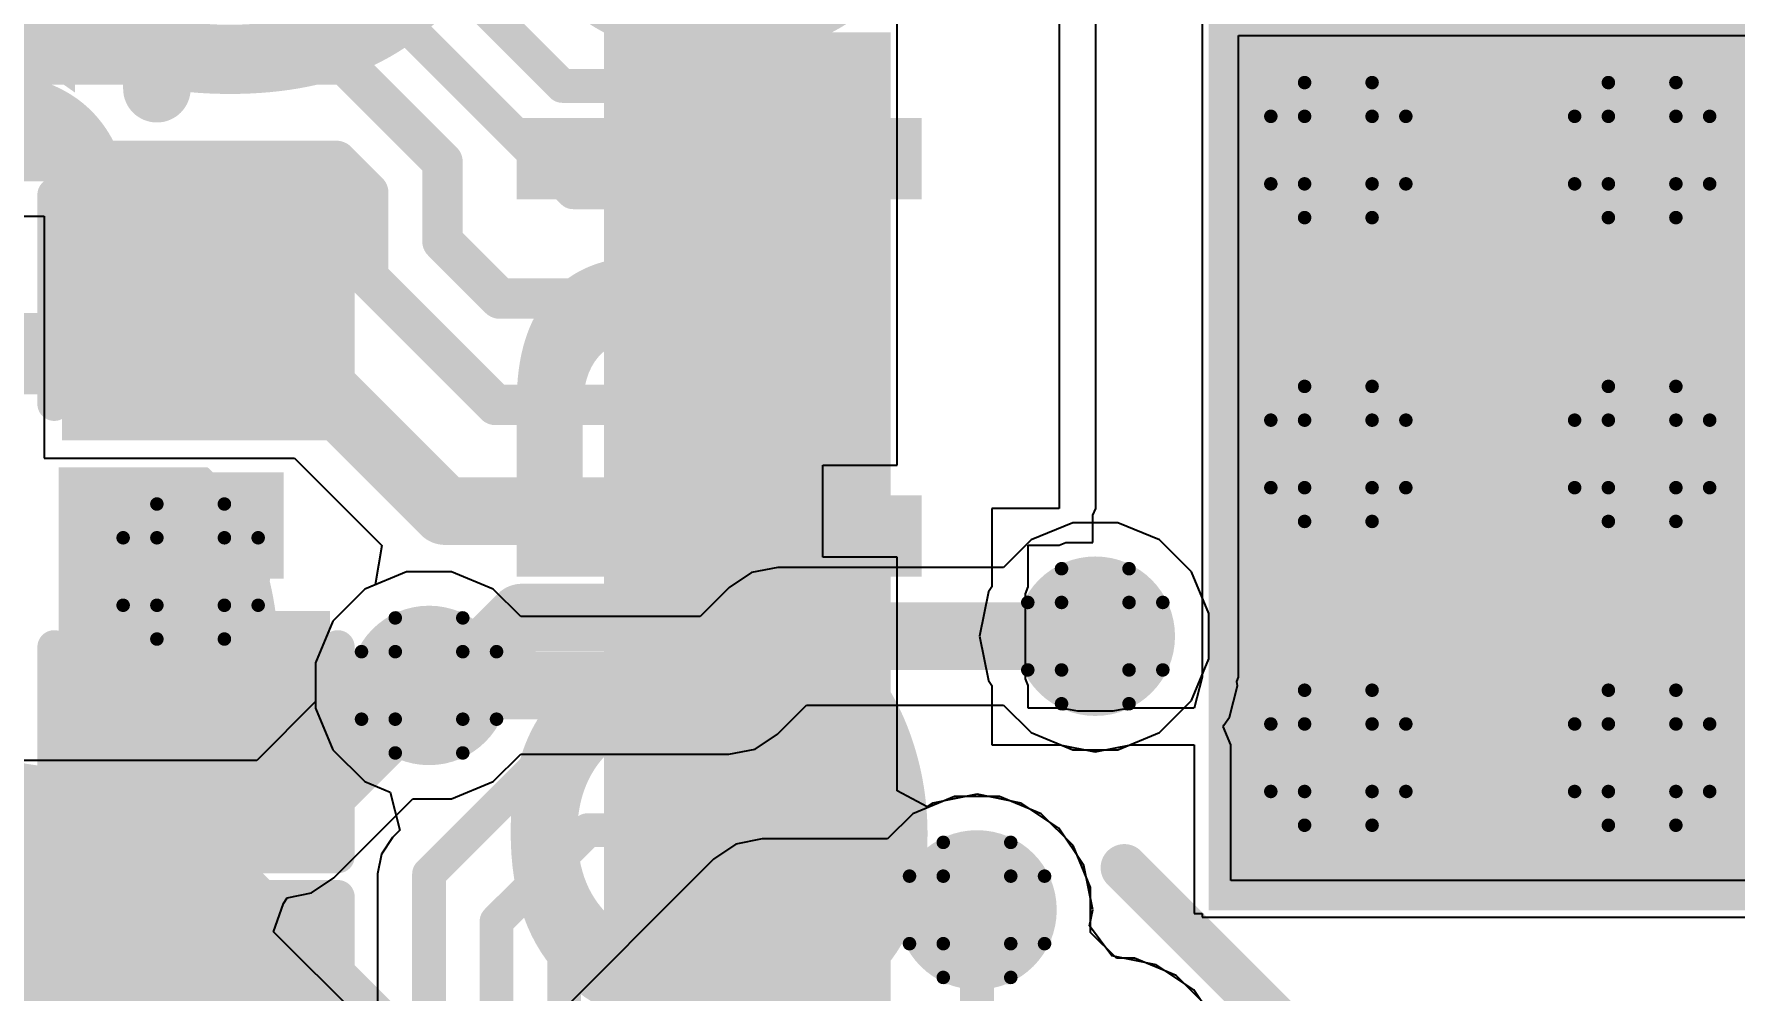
# Model space of a CAD drawing. Header units: inches. Extents: x -1 to 13, y -1.6 to 0.5.
# Drawn here: x 2.3918 to 2.6438, y -0.5045 to -0.3628 of the extents above; entities that cross this region are included whole.
import ezdxf

# ---------------------------------------------------------------- set-up
doc = ezdxf.new("R2010")
doc.units = ezdxf.units.IN
doc.header["$MEASUREMENT"] = 0
for name, color, linetype in [('Bottom Layer', 5, 'Continuous'), ('Bottom Overlay', 54, 'Continuous'), ('Bottom Paste', 16, 'Continuous'), ('Bottom Solder', 6, 'Continuous'), ('Dimensions', 6, 'Continuous'), ('Drill Drawing', 1, 'Continuous'), ('Top Glue Points', 56, 'Continuous'), ('Top Layer', 1, 'Continuous'), ('Top Overlay', 2, 'Continuous'), ('Top Paste', 8, 'Continuous'), ('Top Solder', 216, 'Continuous'), ('Via Holes', 16, 'Continuous')]:
    doc.layers.add(name, color=color, linetype=linetype)
doc.styles.add('Arial', font='', dxfattribs={"height": 0.2})
doc.styles.add('Arial_Bold', font='', dxfattribs={"height": 0.2})
doc.styles.get('Arial').set_extended_font_data('Arial')
doc.styles.get('Arial_Bold').set_extended_font_data('Arial', bold=True)

# ---------------------------------------------------------------- blocks, each defined once
blk = doc.blocks.new('CAP_0603_38')
at = {"layer": 'Top Layer'}
for points in [[(-0.015, 0.0175), (-0.015, -0.0175), (-0.045, -0.0175), (-0.045, 0.0175)], [(0.045, 0.0175), (0.045, -0.0175), (0.015, -0.0175), (0.015, 0.0175)]]:
    blk.add_hatch(color=1, dxfattribs=at).paths.add_polyline_path(points)
at = {"layer": 'Top Paste'}
for points in [[(-0.015, 0.0175), (-0.015, -0.0175), (-0.045, -0.0175), (-0.045, 0.0175)], [(0.045, 0.0175), (0.045, -0.0175), (0.015, -0.0175), (0.015, 0.0175)]]:
    blk.add_hatch(color=8, dxfattribs=at).paths.add_polyline_path(points)
at = {"layer": 'Top Solder'}
for points in [[(-0.01264, 0.01986), (-0.01264, -0.01986), (-0.04736, -0.01986), (-0.04736, 0.01986)], [(0.04736, 0.01986), (0.04736, -0.01986), (0.01264, -0.01986), (0.01264, 0.01986)]]:
    blk.add_hatch(color=216, dxfattribs=at).paths.add_polyline_path(points)
at = {"layer": 'Top Overlay', "const_width": 0.005}
for points in [[(-0.049, -0.021), (-0.049, 0.021)], [(-0.018, 0.021), (-0.049, 0.021)], [(0.049, 0.021), (0.018, 0.021)], [(0.049, -0.021), (0.049, 0.021)], [(-0.018, -0.021), (-0.049, -0.021)], [(0.049, -0.021), (0.018, -0.021)]]:
    blk.add_lwpolyline(points, dxfattribs=at)
at = {"layer": 'Top Overlay', "const_width": 0.0025}
for points in [[(-0.05025, 0.021, 1), (-0.04775, 0.021, 1)], [(-0.05025, 0.021, 1), (-0.04775, 0.021, 1)], [(-0.01925, 0.021, 1), (-0.01675, 0.021, 1)], [(0.01675, 0.021, 1), (0.01925, 0.021, 1)], [(0.04775, 0.021, 1), (0.05025, 0.021, 1)], [(0.04775, 0.021, 1), (0.05025, 0.021, 1)], [(-0.05025, -0.021, 1), (-0.04775, -0.021, 1)], [(-0.05025, -0.021, 1), (-0.04775, -0.021, 1)], [(-0.01925, -0.021, 1), (-0.01675, -0.021, 1)], [(0.01675, -0.021, 1), (0.01925, -0.021, 1)], [(0.04775, -0.021, 1), (0.05025, -0.021, 1)], [(0.04775, -0.021, 1), (0.05025, -0.021, 1)]]:
    blk.add_lwpolyline(points, format="xyb", close=True, dxfattribs=at)
blk = doc.blocks.new('CAP_0603_46')
at = {"layer": 'Top Layer'}
for points in [[(-0.015, 0.0175), (-0.015, -0.0175), (-0.045, -0.0175), (-0.045, 0.0175)], [(0.045, 0.0175), (0.045, -0.0175), (0.015, -0.0175), (0.015, 0.0175)]]:
    blk.add_hatch(color=1, dxfattribs=at).paths.add_polyline_path(points)
at = {"layer": 'Top Paste'}
for points in [[(-0.015, 0.0175), (-0.015, -0.0175), (-0.045, -0.0175), (-0.045, 0.0175)], [(0.045, 0.0175), (0.045, -0.0175), (0.015, -0.0175), (0.015, 0.0175)]]:
    blk.add_hatch(color=8, dxfattribs=at).paths.add_polyline_path(points)
at = {"layer": 'Top Solder'}
for points in [[(-0.01264, 0.01986), (-0.01264, -0.01986), (-0.04736, -0.01986), (-0.04736, 0.01986)], [(0.04736, 0.01986), (0.04736, -0.01986), (0.01264, -0.01986), (0.01264, 0.01986)]]:
    blk.add_hatch(color=216, dxfattribs=at).paths.add_polyline_path(points)
at = {"layer": 'Top Overlay', "const_width": 0.005}
for points in [[(-0.049, -0.021), (-0.049, 0.021)], [(-0.018, 0.021), (-0.049, 0.021)], [(0.049, 0.021), (0.018, 0.021)], [(0.049, -0.021), (0.049, 0.021)], [(-0.018, -0.021), (-0.049, -0.021)], [(0.049, -0.021), (0.018, -0.021)]]:
    blk.add_lwpolyline(points, dxfattribs=at)
at = {"layer": 'Top Overlay', "const_width": 0.0025}
for points in [[(-0.05025, 0.021, 1), (-0.04775, 0.021, 1)], [(-0.05025, 0.021, 1), (-0.04775, 0.021, 1)], [(-0.01925, 0.021, 1), (-0.01675, 0.021, 1)], [(0.01675, 0.021, 1), (0.01925, 0.021, 1)], [(0.04775, 0.021, 1), (0.05025, 0.021, 1)], [(0.04775, 0.021, 1), (0.05025, 0.021, 1)], [(-0.05025, -0.021, 1), (-0.04775, -0.021, 1)], [(-0.05025, -0.021, 1), (-0.04775, -0.021, 1)], [(-0.01925, -0.021, 1), (-0.01675, -0.021, 1)], [(0.01675, -0.021, 1), (0.01925, -0.021, 1)], [(0.04775, -0.021, 1), (0.05025, -0.021, 1)], [(0.04775, -0.021, 1), (0.05025, -0.021, 1)]]:
    blk.add_lwpolyline(points, format="xyb", close=True, dxfattribs=at)
blk = doc.blocks.new('QFN_56__7X7__125')
at = {"layer": 'Top Layer'}
for points in [[(-0.06299, 0.06299), (0.06299, 0.06299), (0.06299, -0.06299), (-0.06299, -0.06299)], [(-0.05906, -0.15258), (-0.05906, -0.11813), (-0.05118, -0.11813), (-0.05118, -0.15258)], [(-0.04331, -0.15258), (-0.04331, -0.11813), (-0.03543, -0.11813), (-0.03543, -0.15258)], [(-0.02756, -0.15258), (-0.02756, -0.11813), (-0.01969, -0.11813), (-0.01969, -0.15258)], [(-0.01181, -0.15258), (-0.01181, -0.11813), (-0.00394, -0.11813), (-0.00394, -0.15258)], [(0.00394, -0.15258), (0.00394, -0.11813), (0.01181, -0.11813), (0.01181, -0.15258)], [(0.01969, -0.15258), (0.01969, -0.11813), (0.02756, -0.11813), (0.02756, -0.15258)], [(0.03543, -0.15258), (0.03543, -0.11813), (0.04331, -0.11813), (0.04331, -0.15258)], [(0.05118, -0.15258), (0.05118, -0.11813), (0.05906, -0.11813), (0.05906, -0.15258)], [(0.06693, -0.15258), (0.06693, -0.11813), (0.0748, -0.11813), (0.0748, -0.15258)]]:
    blk.add_hatch(color=1, dxfattribs=at).paths.add_polyline_path(points)
at = {"layer": 'Top Paste'}
for points in [[(-0.06299, 0.06299), (0.06299, 0.06299), (0.06299, -0.06299), (-0.06299, -0.06299)], [(-0.05906, -0.15258), (-0.05906, -0.11813), (-0.05118, -0.11813), (-0.05118, -0.15258)], [(-0.04331, -0.15258), (-0.04331, -0.11813), (-0.03543, -0.11813), (-0.03543, -0.15258)], [(-0.02756, -0.15258), (-0.02756, -0.11813), (-0.01969, -0.11813), (-0.01969, -0.15258)], [(-0.01181, -0.15258), (-0.01181, -0.11813), (-0.00394, -0.11813), (-0.00394, -0.15258)], [(0.00394, -0.15258), (0.00394, -0.11813), (0.01181, -0.11813), (0.01181, -0.15258)], [(0.01969, -0.15258), (0.01969, -0.11813), (0.02756, -0.11813), (0.02756, -0.15258)], [(0.03543, -0.15258), (0.03543, -0.11813), (0.04331, -0.11813), (0.04331, -0.15258)], [(0.05118, -0.15258), (0.05118, -0.11813), (0.05906, -0.11813), (0.05906, -0.15258)], [(0.06693, -0.15258), (0.06693, -0.11813), (0.0748, -0.11813), (0.0748, -0.15258)]]:
    blk.add_hatch(color=8, dxfattribs=at).paths.add_polyline_path(points)
at = {"layer": 'Top Solder'}
for points in [[(-0.06699, 0.06699), (0.06699, 0.06699), (0.06699, -0.06699), (-0.06699, -0.06699)], [(-0.06306, -0.15658), (-0.06306, -0.11413), (-0.04718, -0.11413), (-0.04718, -0.15658)], [(-0.04731, -0.15658), (-0.04731, -0.11413), (-0.03143, -0.11413), (-0.03143, -0.15658)], [(-0.03156, -0.15658), (-0.03156, -0.11413), (-0.01569, -0.11413), (-0.01569, -0.15658)], [(-0.01581, -0.15658), (-0.01581, -0.11413), (0.00006, -0.11413), (0.00006, -0.15658)], [(-0.00006, -0.15658), (-0.00006, -0.11413), (0.01581, -0.11413), (0.01581, -0.15658)], [(0.01569, -0.15658), (0.01569, -0.11413), (0.03156, -0.11413), (0.03156, -0.15658)], [(0.03143, -0.15658), (0.03143, -0.11413), (0.04731, -0.11413), (0.04731, -0.15658)], [(0.04718, -0.15658), (0.04718, -0.11413), (0.06306, -0.11413), (0.06306, -0.15658)], [(0.06293, -0.15658), (0.06293, -0.11413), (0.0788, -0.11413), (0.0788, -0.15658)], [(0.07868, -0.15658), (0.07868, -0.11413), (0.09455, -0.11413), (0.09455, -0.15658)]]:
    blk.add_hatch(color=216, dxfattribs=at).paths.add_polyline_path(points)
blk = doc.blocks.new('TEST_POINT_B_132')
at = {"layer": 'Bottom Layer'}
blk.add_hatch(color=5, dxfattribs=at).paths.add_polyline_path([(0.015, 0.03), (-0.015, 0.03), (-0.03, 0.015), (-0.03, -0.015), (-0.015, -0.03), (0.015, -0.03), (0.03, -0.015), (0.03, 0.015)])
at = {"layer": 'Bottom Paste'}
blk.add_hatch(color=16, dxfattribs=at).paths.add_polyline_path([(0.015, 0.03), (-0.015, 0.03), (-0.03, 0.015), (-0.03, -0.015), (-0.015, -0.03), (0.015, -0.03), (0.03, -0.015), (0.03, 0.015)])
at = {"layer": 'Bottom Solder'}
blk.add_hatch(color=6, dxfattribs=at).paths.add_polyline_path([(0.017, 0.034), (-0.017, 0.034), (-0.034, 0.017), (-0.034, -0.017), (-0.017, -0.034), (0.017, -0.034), (0.034, -0.017), (0.034, 0.017)])
at = {"layer": 'Bottom Overlay', "const_width": 0.00787}
for points in [[(-0.017, 0.037), (-0.037, 0.017)], [(0.017, 0.037), (-0.017, 0.037)], [(0.037, 0.017), (0.017, 0.037)], [(-0.037, 0.017), (-0.037, -0.017)], [(0.037, 0.017), (0.037, -0.017)], [(-0.017, -0.037), (-0.037, -0.017)], [(0.037, -0.017), (0.017, -0.037)], [(0.017, -0.037), (-0.017, -0.037)]]:
    blk.add_lwpolyline(points, dxfattribs=at)
at = {"layer": 'Bottom Overlay', "const_width": 0.00394}
for points in [[(-0.01897, 0.037, 1), (-0.01503, 0.037, 1)], [(-0.01897, 0.037, 1), (-0.01503, 0.037, 1)], [(0.01503, 0.037, 1), (0.01897, 0.037, 1)], [(0.01503, 0.037, 1), (0.01897, 0.037, 1)], [(-0.03897, 0.017, 1), (-0.03503, 0.017, 1)], [(-0.03897, 0.017, 1), (-0.03503, 0.017, 1)], [(0.03503, 0.017, 1), (0.03897, 0.017, 1)], [(0.03503, 0.017, 1), (0.03897, 0.017, 1)], [(-0.03897, -0.017, 1), (-0.03503, -0.017, 1)], [(-0.03897, -0.017, 1), (-0.03503, -0.017, 1)], [(0.03503, -0.017, 1), (0.03897, -0.017, 1)], [(0.03503, -0.017, 1), (0.03897, -0.017, 1)], [(-0.01897, -0.037, 1), (-0.01503, -0.037, 1)], [(-0.01897, -0.037, 1), (-0.01503, -0.037, 1)], [(0.01503, -0.037, 1), (0.01897, -0.037, 1)], [(0.01503, -0.037, 1), (0.01897, -0.037, 1)]]:
    blk.add_lwpolyline(points, format="xyb", close=True, dxfattribs=at)

msp = doc.modelspace()

# ---------------------------------------------------------------- hatches: boundary and pattern name
at = {"layer": 'Bottom Layer'}
h = msp.add_hatch(color=5, dxfattribs=at)
edge = h.paths.add_edge_path()
edge.add_arc((2.585, -0.38), 0.01181, 0, 360)
h = msp.add_hatch(color=5, dxfattribs=at)
edge = h.paths.add_edge_path()
edge.add_arc((2.63, -0.38), 0.01181, 0, 360)
h = msp.add_hatch(color=5, dxfattribs=at)
edge = h.paths.add_edge_path()
edge.add_arc((2.585, -0.425), 0.01181, 0, 360)
h = msp.add_hatch(color=5, dxfattribs=at)
edge = h.paths.add_edge_path()
edge.add_arc((2.63, -0.425), 0.01181, 0, 360)
h = msp.add_hatch(color=5, dxfattribs=at)
edge = h.paths.add_edge_path()
edge.add_arc((2.415, -0.44242), 0.01181, 0, 360)
h = msp.add_hatch(color=5, dxfattribs=at)
edge = h.paths.add_edge_path()
edge.add_arc((2.549, -0.452), 0.01181, 0, 360)
h = msp.add_hatch(color=5, dxfattribs=at)
edge = h.paths.add_edge_path()
edge.add_arc((2.45031, -0.45929), 0.01181, 0, 360)
h = msp.add_hatch(color=5, dxfattribs=at)
edge = h.paths.add_edge_path()
edge.add_arc((2.585, -0.47), 0.01181, 0, 360)
h = msp.add_hatch(color=5, dxfattribs=at)
edge = h.paths.add_edge_path()
edge.add_arc((2.63, -0.47), 0.01181, 0, 360)
h = msp.add_hatch(color=5, dxfattribs=at)
edge = h.paths.add_edge_path()
edge.add_arc((2.53148, -0.49254), 0.01181, 0, 360)
at = {"layer": 'Top Glue Points'}
msp.add_hatch(color=56, dxfattribs=at).paths.add_polyline_path([(2.40518, -0.42774), (2.40518, -0.44348), (2.4288, -0.44348), (2.4288, -0.42774)])
at = {"layer": 'Top Layer'}
h = msp.add_hatch(color=1, dxfattribs=at)
edge = h.paths.add_edge_path()
edge.add_arc((2.585, -0.38), 0.01181, 0, 360)
h = msp.add_hatch(color=1, dxfattribs=at)
edge = h.paths.add_edge_path()
edge.add_arc((2.63, -0.38), 0.01181, 0, 360)
h = msp.add_hatch(color=1, dxfattribs=at)
edge = h.paths.add_edge_path()
edge.add_arc((2.585, -0.425), 0.01181, 0, 360)
h = msp.add_hatch(color=1, dxfattribs=at)
edge = h.paths.add_edge_path()
edge.add_arc((2.63, -0.425), 0.01181, 0, 360)
h = msp.add_hatch(color=1, dxfattribs=at)
edge = h.paths.add_edge_path()
edge.add_arc((2.415, -0.44242), 0.01181, 0, 360)
h = msp.add_hatch(color=1, dxfattribs=at)
edge = h.paths.add_edge_path()
edge.add_arc((2.549, -0.452), 0.01181, 0, 360)
h = msp.add_hatch(color=1, dxfattribs=at)
edge = h.paths.add_edge_path()
edge.add_arc((2.45031, -0.45929), 0.01181, 0, 360)
h = msp.add_hatch(color=1, dxfattribs=at)
edge = h.paths.add_edge_path()
edge.add_arc((2.585, -0.47), 0.01181, 0, 360)
h = msp.add_hatch(color=1, dxfattribs=at)
edge = h.paths.add_edge_path()
edge.add_arc((2.63, -0.47), 0.01181, 0, 360)
h = msp.add_hatch(color=1, dxfattribs=at)
edge = h.paths.add_edge_path()
edge.add_arc((2.53148, -0.49254), 0.01181, 0, 360)
at = {"layer": 'Via Holes'}
h = msp.add_hatch(color=7, dxfattribs=at)
edge = h.paths.add_edge_path()
edge.add_arc((2.585, -0.38), 0.00591, 0, 360)
h = msp.add_hatch(color=7, dxfattribs=at)
edge = h.paths.add_edge_path()
edge.add_arc((2.63, -0.38), 0.00591, 0, 360)
h = msp.add_hatch(color=7, dxfattribs=at)
edge = h.paths.add_edge_path()
edge.add_arc((2.585, -0.425), 0.00591, 0, 360)
h = msp.add_hatch(color=7, dxfattribs=at)
edge = h.paths.add_edge_path()
edge.add_arc((2.63, -0.425), 0.00591, 0, 360)
h = msp.add_hatch(color=7, dxfattribs=at)
edge = h.paths.add_edge_path()
edge.add_arc((2.415, -0.44242), 0.00591, 0, 360)
h = msp.add_hatch(color=7, dxfattribs=at)
edge = h.paths.add_edge_path()
edge.add_arc((2.549, -0.452), 0.00591, 0, 360)
h = msp.add_hatch(color=7, dxfattribs=at)
edge = h.paths.add_edge_path()
edge.add_arc((2.45031, -0.45929), 0.00591, 0, 360)
h = msp.add_hatch(color=7, dxfattribs=at)
edge = h.paths.add_edge_path()
edge.add_arc((2.585, -0.47), 0.00591, 0, 360)
h = msp.add_hatch(color=7, dxfattribs=at)
edge = h.paths.add_edge_path()
edge.add_arc((2.63, -0.47), 0.00591, 0, 360)
h = msp.add_hatch(color=7, dxfattribs=at)
edge = h.paths.add_edge_path()
edge.add_arc((2.53148, -0.49254), 0.00591, 0, 360)

# ---------------------------------------------------------------- linework, layer by layer
at = {"layer": 'Bottom Layer'}
for p, q in [((2.54566, -0.43519), (2.53948, -0.43775)), ((2.55234, -0.43519), (2.54566, -0.43519)), ((2.55852, -0.43775), (2.55234, -0.43519)), ((2.53948, -0.43775), (2.53542, -0.4418)), ((2.56325, -0.44248), (2.55852, -0.43775)), ((2.44697, -0.44248), (2.44079, -0.44504)), ((2.45365, -0.44248), (2.44697, -0.44248)), ((2.45983, -0.44504), (2.45365, -0.44248)), ((2.4981, -0.44258), (2.49479, -0.44479)), ((2.502, -0.4418), (2.4981, -0.44258)), ((2.53542, -0.4418), (2.502, -0.4418)), ((2.56581, -0.44866), (2.56325, -0.44248)), ((2.44079, -0.44504), (2.43606, -0.44977)), ((2.46389, -0.4491), (2.45983, -0.44504)), ((2.49479, -0.44479), (2.49048, -0.4491)), ((2.43606, -0.44977), (2.4335, -0.45595)), ((2.49048, -0.4491), (2.46389, -0.4491)), ((2.56581, -0.45534), (2.56581, -0.44866)), ((2.4335, -0.45595), (2.4335, -0.46168)), ((2.56325, -0.46152), (2.56581, -0.45534)), ((2.4335, -0.46168), (2.42479, -0.4704)), ((2.50192, -0.4665), (2.50622, -0.4622)), ((2.50622, -0.4622), (2.53542, -0.4622)), ((2.53542, -0.4622), (2.53948, -0.46625)), ((2.55852, -0.46625), (2.56325, -0.46152)), ((2.49861, -0.46871), (2.50192, -0.4665)), ((2.53948, -0.46625), (2.54566, -0.46881)), ((2.55234, -0.46881), (2.55852, -0.46625)), ((2.42479, -0.4704), (2.37175, -0.4704)), ((2.45983, -0.47354), (2.46389, -0.46949)), ((2.46389, -0.46949), (2.49471, -0.46949)), ((2.49471, -0.46949), (2.49861, -0.46871)), ((2.54566, -0.46881), (2.55234, -0.46881)), ((2.45365, -0.4761), (2.45983, -0.47354)), ((2.43622, -0.4878), (2.44792, -0.4761)), ((2.44792, -0.4761), (2.45365, -0.4761)), ((2.52814, -0.47573), (2.52196, -0.47829)), ((2.53483, -0.47573), (2.52814, -0.47573)), ((2.541, -0.47829), (2.53483, -0.47573)), ((2.52196, -0.47829), (2.51822, -0.48203)), ((2.54573, -0.48302), (2.541, -0.47829)), ((2.49577, -0.48281), (2.49246, -0.48502)), ((2.49967, -0.48203), (2.49577, -0.48281)), ((2.51822, -0.48203), (2.49967, -0.48203)), ((2.54829, -0.4892), (2.54573, -0.48302)), ((2.49246, -0.48502), (2.46167, -0.5158)), ((2.43291, -0.49001), (2.43622, -0.4878)), ((2.42873, -0.49161), (2.4293, -0.49073)), ((2.4293, -0.49073), (2.43291, -0.49001)), ((2.54829, -0.49589), (2.54829, -0.4892)), ((2.42729, -0.49579), (2.42873, -0.49161)), ((2.44, -0.5085), (2.42729, -0.49579)), ((2.55213, -0.49969), (2.54829, -0.49589)), ((2.5548, -0.49969), (2.55213, -0.49969)), ((2.56098, -0.50225), (2.5548, -0.49969)), ((2.56571, -0.50697), (2.56098, -0.50225))]:
    msp.add_line(p, q, dxfattribs=at)
at = {"layer": 'Bottom Layer', "const_width": 0.01}
for points in [[(2.49471, -0.45929), (2.502, -0.452)], [(2.502, -0.452), (2.549, -0.452)], [(2.42901, -0.48059), (2.45031, -0.45929)], [(2.45031, -0.45929), (2.49471, -0.45929)], [(2.37175, -0.48059), (2.42901, -0.48059)], [(2.4659, -0.526), (2.49967, -0.49223)], [(2.49967, -0.49223), (2.53117, -0.49223)], [(2.53117, -0.49223), (2.53148, -0.49254)]]:
    msp.add_lwpolyline(points, dxfattribs=at)
at = {"layer": 'Bottom Layer', "const_width": 0.005}
for points in [[(2.4995, -0.452, 1), (2.5045, -0.452, 1)], [(2.4995, -0.452, 1), (2.5045, -0.452, 1)], [(2.5465, -0.452, 1), (2.5515, -0.452, 1)], [(2.44781, -0.45929, 1), (2.45281, -0.45929, 1)], [(2.44781, -0.45929, 1), (2.45281, -0.45929, 1)], [(2.49221, -0.45929, 1), (2.49721, -0.45929, 1)], [(2.49221, -0.45929, 1), (2.49721, -0.45929, 1)], [(2.42651, -0.48059, 1), (2.43151, -0.48059, 1)], [(2.42651, -0.48059, 1), (2.43151, -0.48059, 1)], [(2.49717, -0.49223, 1), (2.50217, -0.49223, 1)], [(2.49717, -0.49223, 1), (2.50217, -0.49223, 1)], [(2.52867, -0.49223, 1), (2.53367, -0.49223, 1)], [(2.52867, -0.49223, 1), (2.53367, -0.49223, 1)], [(2.52898, -0.49254, 1), (2.53398, -0.49254, 1)]]:
    msp.add_lwpolyline(points, format="xyb", close=True, dxfattribs=at)
at = {"layer": 'Dimensions', "const_width": 0.01}
msp.add_lwpolyline([(2.41, -0.37091), (2.41, -0.15793)], dxfattribs=at)
at = {"layer": 'Dimensions', "const_width": 0.005}
msp.add_lwpolyline([(2.4075, -0.37091, 1), (2.4125, -0.37091, 1)], format="xyb", close=True, dxfattribs=at)
at = {"layer": 'Drill Drawing', "const_width": 0.002}
for points in [[(2.58, -0.375), (2.58, -0.37)], [(2.58, -0.37), (2.59, -0.37)], [(2.59, -0.375), (2.59, -0.37)], [(2.625, -0.375), (2.625, -0.37)], [(2.625, -0.37), (2.635, -0.37)], [(2.635, -0.375), (2.635, -0.37)], [(2.575, -0.385), (2.575, -0.375)], [(2.575, -0.375), (2.58, -0.375)], [(2.59, -0.375), (2.595, -0.375)], [(2.595, -0.385), (2.595, -0.375)], [(2.62, -0.385), (2.62, -0.375)], [(2.62, -0.375), (2.625, -0.375)], [(2.635, -0.375), (2.64, -0.375)], [(2.64, -0.385), (2.64, -0.375)], [(2.575, -0.385), (2.58, -0.385)], [(2.58, -0.39), (2.58, -0.385)], [(2.59, -0.385), (2.595, -0.385)], [(2.59, -0.39), (2.59, -0.385)], [(2.62, -0.385), (2.625, -0.385)], [(2.625, -0.39), (2.625, -0.385)], [(2.635, -0.385), (2.64, -0.385)], [(2.635, -0.39), (2.635, -0.385)], [(2.58, -0.39), (2.59, -0.39)], [(2.625, -0.39), (2.635, -0.39)], [(2.58, -0.42), (2.58, -0.415)], [(2.58, -0.415), (2.59, -0.415)], [(2.59, -0.42), (2.59, -0.415)], [(2.625, -0.42), (2.625, -0.415)], [(2.625, -0.415), (2.635, -0.415)], [(2.635, -0.42), (2.635, -0.415)], [(2.575, -0.43), (2.575, -0.42)], [(2.575, -0.42), (2.58, -0.42)], [(2.59, -0.42), (2.595, -0.42)], [(2.595, -0.43), (2.595, -0.42)], [(2.62, -0.43), (2.62, -0.42)], [(2.62, -0.42), (2.625, -0.42)], [(2.635, -0.42), (2.64, -0.42)], [(2.64, -0.43), (2.64, -0.42)], [(2.575, -0.43), (2.58, -0.43)], [(2.58, -0.435), (2.58, -0.43)], [(2.59, -0.43), (2.595, -0.43)], [(2.59, -0.435), (2.59, -0.43)], [(2.62, -0.43), (2.625, -0.43)], [(2.625, -0.435), (2.625, -0.43)], [(2.635, -0.43), (2.64, -0.43)], [(2.635, -0.435), (2.635, -0.43)], [(2.41, -0.43742), (2.41, -0.43242)], [(2.41, -0.43242), (2.42, -0.43242)], [(2.42, -0.43742), (2.42, -0.43242)], [(2.58, -0.435), (2.59, -0.435)], [(2.625, -0.435), (2.635, -0.435)], [(2.405, -0.44742), (2.405, -0.43742)], [(2.405, -0.43742), (2.41, -0.43742)], [(2.42, -0.43742), (2.425, -0.43742)], [(2.425, -0.44742), (2.425, -0.43742)], [(2.544, -0.447), (2.544, -0.442)], [(2.544, -0.442), (2.554, -0.442)], [(2.554, -0.447), (2.554, -0.442)], [(2.405, -0.44742), (2.41, -0.44742)], [(2.41, -0.45242), (2.41, -0.44742)], [(2.42, -0.44742), (2.425, -0.44742)], [(2.42, -0.45242), (2.42, -0.44742)], [(2.44531, -0.45429), (2.44531, -0.44929)], [(2.44531, -0.44929), (2.45531, -0.44929)], [(2.45531, -0.45429), (2.45531, -0.44929)], [(2.539, -0.457), (2.539, -0.447)], [(2.539, -0.447), (2.544, -0.447)], [(2.554, -0.447), (2.559, -0.447)], [(2.559, -0.457), (2.559, -0.447)], [(2.41, -0.45242), (2.42, -0.45242)], [(2.44031, -0.46429), (2.44031, -0.45429)], [(2.44031, -0.45429), (2.44531, -0.45429)], [(2.45531, -0.45429), (2.46031, -0.45429)], [(2.46031, -0.46429), (2.46031, -0.45429)], [(2.539, -0.457), (2.544, -0.457)], [(2.544, -0.462), (2.544, -0.457)], [(2.554, -0.457), (2.559, -0.457)], [(2.554, -0.462), (2.554, -0.457)], [(2.544, -0.462), (2.554, -0.462)], [(2.58, -0.465), (2.58, -0.46)], [(2.58, -0.46), (2.59, -0.46)], [(2.59, -0.465), (2.59, -0.46)], [(2.625, -0.465), (2.625, -0.46)], [(2.625, -0.46), (2.635, -0.46)], [(2.635, -0.465), (2.635, -0.46)], [(2.44031, -0.46429), (2.44531, -0.46429)], [(2.44531, -0.46929), (2.44531, -0.46429)], [(2.45531, -0.46429), (2.46031, -0.46429)], [(2.45531, -0.46929), (2.45531, -0.46429)], [(2.575, -0.475), (2.575, -0.465)], [(2.575, -0.465), (2.58, -0.465)], [(2.59, -0.465), (2.595, -0.465)], [(2.595, -0.475), (2.595, -0.465)], [(2.62, -0.475), (2.62, -0.465)], [(2.62, -0.465), (2.625, -0.465)], [(2.635, -0.465), (2.64, -0.465)], [(2.64, -0.475), (2.64, -0.465)], [(2.44531, -0.46929), (2.45531, -0.46929)], [(2.575, -0.475), (2.58, -0.475)], [(2.58, -0.48), (2.58, -0.475)], [(2.59, -0.475), (2.595, -0.475)], [(2.59, -0.48), (2.59, -0.475)], [(2.62, -0.475), (2.625, -0.475)], [(2.625, -0.48), (2.625, -0.475)], [(2.635, -0.475), (2.64, -0.475)], [(2.635, -0.48), (2.635, -0.475)], [(2.58, -0.48), (2.59, -0.48)], [(2.625, -0.48), (2.635, -0.48)], [(2.52648, -0.48754), (2.52648, -0.48254)], [(2.52648, -0.48254), (2.53648, -0.48254)], [(2.53648, -0.48754), (2.53648, -0.48254)], [(2.52148, -0.49754), (2.52148, -0.48754)], [(2.52148, -0.48754), (2.52648, -0.48754)], [(2.53648, -0.48754), (2.54148, -0.48754)], [(2.54148, -0.49754), (2.54148, -0.48754)], [(2.52148, -0.49754), (2.52648, -0.49754)], [(2.52648, -0.50254), (2.52648, -0.49754)], [(2.53648, -0.49754), (2.54148, -0.49754)], [(2.53648, -0.50254), (2.53648, -0.49754)], [(2.52648, -0.50254), (2.53648, -0.50254)]]:
    msp.add_lwpolyline(points, dxfattribs=at)
at = {"layer": 'Drill Drawing', "const_width": 0.001}
for points in [[(2.5795, -0.37, 1), (2.5805, -0.37, 1)], [(2.5795, -0.37, 1), (2.5805, -0.37, 1)], [(2.5895, -0.37, 1), (2.5905, -0.37, 1)], [(2.5895, -0.37, 1), (2.5905, -0.37, 1)], [(2.6245, -0.37, 1), (2.6255, -0.37, 1)], [(2.6245, -0.37, 1), (2.6255, -0.37, 1)], [(2.6345, -0.37, 1), (2.6355, -0.37, 1)], [(2.6345, -0.37, 1), (2.6355, -0.37, 1)], [(2.5745, -0.375, 1), (2.5755, -0.375, 1)], [(2.5745, -0.375, 1), (2.5755, -0.375, 1)], [(2.5795, -0.375, 1), (2.5805, -0.375, 1)], [(2.5795, -0.375, 1), (2.5805, -0.375, 1)], [(2.5895, -0.375, 1), (2.5905, -0.375, 1)], [(2.5895, -0.375, 1), (2.5905, -0.375, 1)], [(2.5945, -0.375, 1), (2.5955, -0.375, 1)], [(2.5945, -0.375, 1), (2.5955, -0.375, 1)], [(2.6195, -0.375, 1), (2.6205, -0.375, 1)], [(2.6195, -0.375, 1), (2.6205, -0.375, 1)], [(2.6245, -0.375, 1), (2.6255, -0.375, 1)], [(2.6245, -0.375, 1), (2.6255, -0.375, 1)], [(2.6345, -0.375, 1), (2.6355, -0.375, 1)], [(2.6345, -0.375, 1), (2.6355, -0.375, 1)], [(2.6395, -0.375, 1), (2.6405, -0.375, 1)], [(2.6395, -0.375, 1), (2.6405, -0.375, 1)], [(2.5745, -0.385, 1), (2.5755, -0.385, 1)], [(2.5745, -0.385, 1), (2.5755, -0.385, 1)], [(2.5795, -0.385, 1), (2.5805, -0.385, 1)], [(2.5795, -0.385, 1), (2.5805, -0.385, 1)], [(2.5895, -0.385, 1), (2.5905, -0.385, 1)], [(2.5895, -0.385, 1), (2.5905, -0.385, 1)], [(2.5945, -0.385, 1), (2.5955, -0.385, 1)], [(2.5945, -0.385, 1), (2.5955, -0.385, 1)], [(2.6195, -0.385, 1), (2.6205, -0.385, 1)], [(2.6195, -0.385, 1), (2.6205, -0.385, 1)], [(2.6245, -0.385, 1), (2.6255, -0.385, 1)], [(2.6245, -0.385, 1), (2.6255, -0.385, 1)], [(2.6345, -0.385, 1), (2.6355, -0.385, 1)], [(2.6345, -0.385, 1), (2.6355, -0.385, 1)], [(2.6395, -0.385, 1), (2.6405, -0.385, 1)], [(2.6395, -0.385, 1), (2.6405, -0.385, 1)], [(2.5795, -0.39, 1), (2.5805, -0.39, 1)], [(2.5795, -0.39, 1), (2.5805, -0.39, 1)], [(2.5895, -0.39, 1), (2.5905, -0.39, 1)], [(2.5895, -0.39, 1), (2.5905, -0.39, 1)], [(2.6245, -0.39, 1), (2.6255, -0.39, 1)], [(2.6245, -0.39, 1), (2.6255, -0.39, 1)], [(2.6345, -0.39, 1), (2.6355, -0.39, 1)], [(2.6345, -0.39, 1), (2.6355, -0.39, 1)], [(2.5795, -0.415, 1), (2.5805, -0.415, 1)], [(2.5795, -0.415, 1), (2.5805, -0.415, 1)], [(2.5895, -0.415, 1), (2.5905, -0.415, 1)], [(2.5895, -0.415, 1), (2.5905, -0.415, 1)], [(2.6245, -0.415, 1), (2.6255, -0.415, 1)], [(2.6245, -0.415, 1), (2.6255, -0.415, 1)], [(2.6345, -0.415, 1), (2.6355, -0.415, 1)], [(2.6345, -0.415, 1), (2.6355, -0.415, 1)], [(2.5745, -0.42, 1), (2.5755, -0.42, 1)], [(2.5745, -0.42, 1), (2.5755, -0.42, 1)], [(2.5795, -0.42, 1), (2.5805, -0.42, 1)], [(2.5795, -0.42, 1), (2.5805, -0.42, 1)], [(2.5895, -0.42, 1), (2.5905, -0.42, 1)], [(2.5895, -0.42, 1), (2.5905, -0.42, 1)], [(2.5945, -0.42, 1), (2.5955, -0.42, 1)], [(2.5945, -0.42, 1), (2.5955, -0.42, 1)], [(2.6195, -0.42, 1), (2.6205, -0.42, 1)], [(2.6195, -0.42, 1), (2.6205, -0.42, 1)], [(2.6245, -0.42, 1), (2.6255, -0.42, 1)], [(2.6245, -0.42, 1), (2.6255, -0.42, 1)], [(2.6345, -0.42, 1), (2.6355, -0.42, 1)], [(2.6345, -0.42, 1), (2.6355, -0.42, 1)], [(2.6395, -0.42, 1), (2.6405, -0.42, 1)], [(2.6395, -0.42, 1), (2.6405, -0.42, 1)], [(2.5745, -0.43, 1), (2.5755, -0.43, 1)], [(2.5745, -0.43, 1), (2.5755, -0.43, 1)], [(2.5795, -0.43, 1), (2.5805, -0.43, 1)], [(2.5795, -0.43, 1), (2.5805, -0.43, 1)], [(2.5895, -0.43, 1), (2.5905, -0.43, 1)], [(2.5895, -0.43, 1), (2.5905, -0.43, 1)], [(2.5945, -0.43, 1), (2.5955, -0.43, 1)], [(2.5945, -0.43, 1), (2.5955, -0.43, 1)], [(2.6195, -0.43, 1), (2.6205, -0.43, 1)], [(2.6195, -0.43, 1), (2.6205, -0.43, 1)], [(2.6245, -0.43, 1), (2.6255, -0.43, 1)], [(2.6245, -0.43, 1), (2.6255, -0.43, 1)], [(2.6345, -0.43, 1), (2.6355, -0.43, 1)], [(2.6345, -0.43, 1), (2.6355, -0.43, 1)], [(2.6395, -0.43, 1), (2.6405, -0.43, 1)], [(2.6395, -0.43, 1), (2.6405, -0.43, 1)], [(2.4095, -0.43242, 1), (2.4105, -0.43242, 1)], [(2.4095, -0.43242, 1), (2.4105, -0.43242, 1)], [(2.4195, -0.43242, 1), (2.4205, -0.43242, 1)], [(2.4195, -0.43242, 1), (2.4205, -0.43242, 1)], [(2.5795, -0.435, 1), (2.5805, -0.435, 1)], [(2.5795, -0.435, 1), (2.5805, -0.435, 1)], [(2.5895, -0.435, 1), (2.5905, -0.435, 1)], [(2.5895, -0.435, 1), (2.5905, -0.435, 1)], [(2.6245, -0.435, 1), (2.6255, -0.435, 1)], [(2.6245, -0.435, 1), (2.6255, -0.435, 1)], [(2.6345, -0.435, 1), (2.6355, -0.435, 1)], [(2.6345, -0.435, 1), (2.6355, -0.435, 1)], [(2.4045, -0.43742, 1), (2.4055, -0.43742, 1)], [(2.4045, -0.43742, 1), (2.4055, -0.43742, 1)], [(2.4095, -0.43742, 1), (2.4105, -0.43742, 1)], [(2.4095, -0.43742, 1), (2.4105, -0.43742, 1)], [(2.4195, -0.43742, 1), (2.4205, -0.43742, 1)], [(2.4195, -0.43742, 1), (2.4205, -0.43742, 1)], [(2.4245, -0.43742, 1), (2.4255, -0.43742, 1)], [(2.4245, -0.43742, 1), (2.4255, -0.43742, 1)], [(2.5435, -0.442, 1), (2.5445, -0.442, 1)], [(2.5435, -0.442, 1), (2.5445, -0.442, 1)], [(2.5535, -0.442, 1), (2.5545, -0.442, 1)], [(2.5535, -0.442, 1), (2.5545, -0.442, 1)], [(2.4045, -0.44742, 1), (2.4055, -0.44742, 1)], [(2.4045, -0.44742, 1), (2.4055, -0.44742, 1)], [(2.4095, -0.44742, 1), (2.4105, -0.44742, 1)], [(2.4095, -0.44742, 1), (2.4105, -0.44742, 1)], [(2.4195, -0.44742, 1), (2.4205, -0.44742, 1)], [(2.4195, -0.44742, 1), (2.4205, -0.44742, 1)], [(2.4245, -0.44742, 1), (2.4255, -0.44742, 1)], [(2.4245, -0.44742, 1), (2.4255, -0.44742, 1)], [(2.44481, -0.44929, 1), (2.44581, -0.44929, 1)], [(2.44481, -0.44929, 1), (2.44581, -0.44929, 1)], [(2.45481, -0.44929, 1), (2.45581, -0.44929, 1)], [(2.45481, -0.44929, 1), (2.45581, -0.44929, 1)], [(2.5385, -0.447, 1), (2.5395, -0.447, 1)], [(2.5385, -0.447, 1), (2.5395, -0.447, 1)], [(2.5435, -0.447, 1), (2.5445, -0.447, 1)], [(2.5435, -0.447, 1), (2.5445, -0.447, 1)], [(2.5535, -0.447, 1), (2.5545, -0.447, 1)], [(2.5535, -0.447, 1), (2.5545, -0.447, 1)], [(2.5585, -0.447, 1), (2.5595, -0.447, 1)], [(2.5585, -0.447, 1), (2.5595, -0.447, 1)], [(2.4095, -0.45242, 1), (2.4105, -0.45242, 1)], [(2.4095, -0.45242, 1), (2.4105, -0.45242, 1)], [(2.4195, -0.45242, 1), (2.4205, -0.45242, 1)], [(2.4195, -0.45242, 1), (2.4205, -0.45242, 1)], [(2.43981, -0.45429, 1), (2.44081, -0.45429, 1)], [(2.43981, -0.45429, 1), (2.44081, -0.45429, 1)], [(2.44481, -0.45429, 1), (2.44581, -0.45429, 1)], [(2.44481, -0.45429, 1), (2.44581, -0.45429, 1)], [(2.45481, -0.45429, 1), (2.45581, -0.45429, 1)], [(2.45481, -0.45429, 1), (2.45581, -0.45429, 1)], [(2.45981, -0.45429, 1), (2.46081, -0.45429, 1)], [(2.45981, -0.45429, 1), (2.46081, -0.45429, 1)], [(2.5385, -0.457, 1), (2.5395, -0.457, 1)], [(2.5385, -0.457, 1), (2.5395, -0.457, 1)], [(2.5435, -0.457, 1), (2.5445, -0.457, 1)], [(2.5435, -0.457, 1), (2.5445, -0.457, 1)], [(2.5535, -0.457, 1), (2.5545, -0.457, 1)], [(2.5535, -0.457, 1), (2.5545, -0.457, 1)], [(2.5585, -0.457, 1), (2.5595, -0.457, 1)], [(2.5585, -0.457, 1), (2.5595, -0.457, 1)], [(2.5435, -0.462, 1), (2.5445, -0.462, 1)], [(2.5435, -0.462, 1), (2.5445, -0.462, 1)], [(2.5535, -0.462, 1), (2.5545, -0.462, 1)], [(2.5535, -0.462, 1), (2.5545, -0.462, 1)], [(2.5795, -0.46, 1), (2.5805, -0.46, 1)], [(2.5795, -0.46, 1), (2.5805, -0.46, 1)], [(2.5895, -0.46, 1), (2.5905, -0.46, 1)], [(2.5895, -0.46, 1), (2.5905, -0.46, 1)], [(2.6245, -0.46, 1), (2.6255, -0.46, 1)], [(2.6245, -0.46, 1), (2.6255, -0.46, 1)], [(2.6345, -0.46, 1), (2.6355, -0.46, 1)], [(2.6345, -0.46, 1), (2.6355, -0.46, 1)], [(2.43981, -0.46429, 1), (2.44081, -0.46429, 1)], [(2.43981, -0.46429, 1), (2.44081, -0.46429, 1)], [(2.44481, -0.46429, 1), (2.44581, -0.46429, 1)], [(2.44481, -0.46429, 1), (2.44581, -0.46429, 1)], [(2.45481, -0.46429, 1), (2.45581, -0.46429, 1)], [(2.45481, -0.46429, 1), (2.45581, -0.46429, 1)], [(2.45981, -0.46429, 1), (2.46081, -0.46429, 1)], [(2.45981, -0.46429, 1), (2.46081, -0.46429, 1)], [(2.5745, -0.465, 1), (2.5755, -0.465, 1)], [(2.5745, -0.465, 1), (2.5755, -0.465, 1)], [(2.5795, -0.465, 1), (2.5805, -0.465, 1)], [(2.5795, -0.465, 1), (2.5805, -0.465, 1)], [(2.5895, -0.465, 1), (2.5905, -0.465, 1)], [(2.5895, -0.465, 1), (2.5905, -0.465, 1)], [(2.5945, -0.465, 1), (2.5955, -0.465, 1)], [(2.5945, -0.465, 1), (2.5955, -0.465, 1)], [(2.6195, -0.465, 1), (2.6205, -0.465, 1)], [(2.6195, -0.465, 1), (2.6205, -0.465, 1)], [(2.6245, -0.465, 1), (2.6255, -0.465, 1)], [(2.6245, -0.465, 1), (2.6255, -0.465, 1)], [(2.6345, -0.465, 1), (2.6355, -0.465, 1)], [(2.6345, -0.465, 1), (2.6355, -0.465, 1)], [(2.6395, -0.465, 1), (2.6405, -0.465, 1)], [(2.6395, -0.465, 1), (2.6405, -0.465, 1)], [(2.44481, -0.46929, 1), (2.44581, -0.46929, 1)], [(2.44481, -0.46929, 1), (2.44581, -0.46929, 1)], [(2.45481, -0.46929, 1), (2.45581, -0.46929, 1)], [(2.45481, -0.46929, 1), (2.45581, -0.46929, 1)], [(2.5745, -0.475, 1), (2.5755, -0.475, 1)], [(2.5745, -0.475, 1), (2.5755, -0.475, 1)], [(2.5795, -0.475, 1), (2.5805, -0.475, 1)], [(2.5795, -0.475, 1), (2.5805, -0.475, 1)], [(2.5895, -0.475, 1), (2.5905, -0.475, 1)], [(2.5895, -0.475, 1), (2.5905, -0.475, 1)], [(2.5945, -0.475, 1), (2.5955, -0.475, 1)], [(2.5945, -0.475, 1), (2.5955, -0.475, 1)], [(2.6195, -0.475, 1), (2.6205, -0.475, 1)], [(2.6195, -0.475, 1), (2.6205, -0.475, 1)], [(2.6245, -0.475, 1), (2.6255, -0.475, 1)], [(2.6245, -0.475, 1), (2.6255, -0.475, 1)], [(2.6345, -0.475, 1), (2.6355, -0.475, 1)], [(2.6345, -0.475, 1), (2.6355, -0.475, 1)], [(2.6395, -0.475, 1), (2.6405, -0.475, 1)], [(2.6395, -0.475, 1), (2.6405, -0.475, 1)], [(2.5795, -0.48, 1), (2.5805, -0.48, 1)], [(2.5795, -0.48, 1), (2.5805, -0.48, 1)], [(2.5895, -0.48, 1), (2.5905, -0.48, 1)], [(2.5895, -0.48, 1), (2.5905, -0.48, 1)], [(2.6245, -0.48, 1), (2.6255, -0.48, 1)], [(2.6245, -0.48, 1), (2.6255, -0.48, 1)], [(2.6345, -0.48, 1), (2.6355, -0.48, 1)], [(2.6345, -0.48, 1), (2.6355, -0.48, 1)], [(2.52598, -0.48254, 1), (2.52698, -0.48254, 1)], [(2.52598, -0.48254, 1), (2.52698, -0.48254, 1)], [(2.53598, -0.48254, 1), (2.53698, -0.48254, 1)], [(2.53598, -0.48254, 1), (2.53698, -0.48254, 1)], [(2.52098, -0.48754, 1), (2.52198, -0.48754, 1)], [(2.52098, -0.48754, 1), (2.52198, -0.48754, 1)], [(2.52598, -0.48754, 1), (2.52698, -0.48754, 1)], [(2.52598, -0.48754, 1), (2.52698, -0.48754, 1)], [(2.53598, -0.48754, 1), (2.53698, -0.48754, 1)], [(2.53598, -0.48754, 1), (2.53698, -0.48754, 1)], [(2.54098, -0.48754, 1), (2.54198, -0.48754, 1)], [(2.54098, -0.48754, 1), (2.54198, -0.48754, 1)], [(2.52098, -0.49754, 1), (2.52198, -0.49754, 1)], [(2.52098, -0.49754, 1), (2.52198, -0.49754, 1)], [(2.52598, -0.49754, 1), (2.52698, -0.49754, 1)], [(2.52598, -0.49754, 1), (2.52698, -0.49754, 1)], [(2.53598, -0.49754, 1), (2.53698, -0.49754, 1)], [(2.53598, -0.49754, 1), (2.53698, -0.49754, 1)], [(2.54098, -0.49754, 1), (2.54198, -0.49754, 1)], [(2.54098, -0.49754, 1), (2.54198, -0.49754, 1)], [(2.52598, -0.50254, 1), (2.52698, -0.50254, 1)], [(2.52598, -0.50254, 1), (2.52698, -0.50254, 1)], [(2.53598, -0.50254, 1), (2.53698, -0.50254, 1)], [(2.53598, -0.50254, 1), (2.53698, -0.50254, 1)]]:
    msp.add_lwpolyline(points, format="xyb", close=True, dxfattribs=at)
at = {"layer": 'Top Layer'}
for p, q in [((2.51967, -0.36368), (2.51967, -0.31672)), ((2.54365, -0.34163), (2.54365, -0.43309)), ((2.54907, -0.43309), (2.54907, -0.35416)), ((2.56481, -0.35762), (2.56481, -0.45806)), ((2.51967, -0.41092), (2.51967, -0.36368)), ((2.57022, -0.45806), (2.57022, -0.36303)), ((2.57022, -0.36303), (2.69739, -0.36303)), ((2.38339, -0.38977), (2.3933, -0.38977)), ((2.3933, -0.38977), (2.3933, -0.42561)), ((2.51967, -0.42667), (2.51967, -0.41092)), ((2.3933, -0.42561), (2.43038, -0.42561)), ((2.43038, -0.42561), (2.44334, -0.43857)), ((2.50865, -0.44029), (2.50865, -0.42667)), ((2.50865, -0.42667), (2.51967, -0.42667)), ((2.54365, -0.43309), (2.53365, -0.43309)), ((2.53365, -0.43309), (2.53365, -0.44471)), ((2.54865, -0.43409), (2.54907, -0.43309)), ((2.54865, -0.43811), (2.54865, -0.43409)), ((2.54365, -0.43851), (2.54462, -0.43811)), ((2.54462, -0.43811), (2.54865, -0.43811)), ((2.44334, -0.43857), (2.44234, -0.4444)), ((2.51967, -0.44029), (2.50865, -0.44029)), ((2.51967, -0.47491), (2.51967, -0.44029)), ((2.53907, -0.44471), (2.53907, -0.43851)), ((2.53907, -0.43851), (2.54365, -0.43851)), ((2.44079, -0.44504), (2.43606, -0.44977)), ((2.44234, -0.4444), (2.44079, -0.44504)), ((2.53316, -0.44544), (2.53186, -0.452)), ((2.53365, -0.44471), (2.53316, -0.44544)), ((2.53865, -0.4457), (2.53907, -0.44471)), ((2.53865, -0.4583), (2.53865, -0.4457)), ((2.43606, -0.44977), (2.4335, -0.45595)), ((2.53186, -0.452), (2.53316, -0.45856)), ((2.4335, -0.45595), (2.4335, -0.46264)), ((2.53907, -0.45929), (2.53865, -0.4583)), ((2.56481, -0.45806), (2.56365, -0.46268)), ((2.56996, -0.4587), (2.57022, -0.45806)), ((2.53316, -0.45856), (2.53365, -0.45929)), ((2.53365, -0.45929), (2.53365, -0.46809)), ((2.53907, -0.46268), (2.53907, -0.45929)), ((2.5689, -0.46399), (2.57006, -0.45937)), ((2.57006, -0.45937), (2.56996, -0.4587)), ((2.4335, -0.46264), (2.43606, -0.46882)), ((2.54374, -0.46268), (2.53907, -0.46268)), ((2.54425, -0.46289), (2.54374, -0.46268)), ((2.5448, -0.46279), (2.54425, -0.46289)), ((2.54641, -0.46311), (2.5448, -0.46279)), ((2.55159, -0.46311), (2.54641, -0.46311)), ((2.5532, -0.46279), (2.55159, -0.46311)), ((2.55375, -0.46289), (2.5532, -0.46279)), ((2.55426, -0.46268), (2.55375, -0.46289)), ((2.56365, -0.46268), (2.55426, -0.46268)), ((2.56795, -0.46539), (2.56804, -0.46516)), ((2.56907, -0.46809), (2.56795, -0.46539)), ((2.56804, -0.46516), (2.5689, -0.46399)), ((2.53365, -0.46809), (2.54374, -0.46809)), ((2.54374, -0.46809), (2.549, -0.46914)), ((2.549, -0.46914), (2.55426, -0.46809)), ((2.55426, -0.46809), (2.56365, -0.46809)), ((2.56365, -0.46809), (2.56365, -0.49309)), ((2.56907, -0.48819), (2.56907, -0.46809)), ((2.43606, -0.46882), (2.44079, -0.47354)), ((2.44079, -0.47354), (2.44454, -0.4751)), ((2.44454, -0.4751), (2.44599, -0.48072)), ((2.52408, -0.47727), (2.51967, -0.47491)), ((2.53148, -0.4754), (2.52492, -0.47671)), ((2.53804, -0.47671), (2.53148, -0.4754)), ((2.52492, -0.47671), (2.52408, -0.47727)), ((2.5436, -0.48042), (2.53804, -0.47671)), ((2.44599, -0.48072), (2.4449, -0.48181)), ((2.54732, -0.48598), (2.5436, -0.48042)), ((2.4449, -0.48181), (2.44325, -0.48429)), ((2.44325, -0.48429), (2.44266, -0.48722)), ((2.54862, -0.49254), (2.54732, -0.48598)), ((2.44266, -0.48722), (2.44266, -0.54807)), ((2.69365, -0.48819), (2.56907, -0.48819)), ((2.54815, -0.49492), (2.54862, -0.49254)), ((2.56365, -0.49309), (2.56481, -0.49309)), ((2.56481, -0.49309), (2.56481, -0.4936)), ((2.56481, -0.4936), (2.69365, -0.4936)), ((2.55146, -0.49936), (2.54815, -0.49492)), ((2.55802, -0.50066), (2.55146, -0.49936)), ((2.56358, -0.50438), (2.55802, -0.50066)), ((2.56729, -0.50994), (2.56358, -0.50438))]:
    msp.add_line(p, q, dxfattribs=at)
for points, const_width in [([(2.41654, -0.31699), (2.47005, -0.3705)], 0.005), ([(2.43652, -0.35111), (2.47165, -0.38625)], 0.005), ([(2.37876, -0.3673), (2.43786, -0.3673)], 0.006), ([(2.43786, -0.3673), (2.4523, -0.38174)], 0.006), ([(2.47005, -0.3705), (2.49745, -0.3705)], 0.005), ([(2.38001, -0.38161), (2.42847, -0.38161)], 0.006), ([(2.42847, -0.38161), (2.43661, -0.38161)], 0.006), ([(2.43661, -0.38161), (2.4413, -0.3863)], 0.006), ([(2.4523, -0.39349), (2.4523, -0.38174)], 0.006), ([(2.4413, -0.39444), (2.4413, -0.3863)], 0.006), ([(2.47165, -0.38625), (2.49745, -0.38625)], 0.005), ([(2.4523, -0.39349), (2.4608, -0.40199)], 0.006), ([(2.4413, -0.39887), (2.4413, -0.39444)], 0.006), ([(2.4413, -0.39887), (2.46017, -0.41774)], 0.006), ([(2.4253, -0.40611), (2.4253, -0.40361)], 0.01), ([(2.4608, -0.40199), (2.49745, -0.40199)], 0.006), ([(2.4253, -0.40611), (2.45267, -0.43348)], 0.01), ([(2.46017, -0.41774), (2.49745, -0.41774)], 0.006), ([(2.45267, -0.43348), (2.49745, -0.43348)], 0.01), ([(2.454, -0.45929), (2.46406, -0.44923)], 0.01), ([(2.46406, -0.44923), (2.49745, -0.44923)], 0.01), ([(2.45031, -0.45929), (2.454, -0.45929)], 0.01), ([(2.45031, -0.48722), (2.47256, -0.46497)], 0.005), ([(2.47256, -0.46497), (2.49745, -0.46497)], 0.005), ([(2.46031, -0.49423), (2.47383, -0.48072)], 0.005), ([(2.47383, -0.48072), (2.49745, -0.48072)], 0.005), ([(2.55329, -0.48629), (2.59344, -0.52644)], 0.007), ([(2.45031, -0.60652), (2.45031, -0.48722)], 0.005), ([(2.53148, -0.5093), (2.53148, -0.49254)], 0.005), ([(2.46031, -0.62383), (2.46031, -0.49423)], 0.005), ([(2.47031, -0.4994), (2.47324, -0.49647)], 0.005), ([(2.47324, -0.49647), (2.49745, -0.49647)], 0.005), ([(2.47031, -0.6406), (2.47031, -0.4994)], 0.005)]:
    msp.add_lwpolyline(points, dxfattribs=dict(at, const_width=const_width))
for points, const_width in [([(2.43636, -0.3673, 1), (2.43936, -0.3673, 1)], 0.003), ([(2.43636, -0.3673, 1), (2.43936, -0.3673, 1)], 0.003), ([(2.4688, -0.3705, 1), (2.4713, -0.3705, 1)], 0.0025), ([(2.4688, -0.3705, 1), (2.4713, -0.3705, 1)], 0.0025), ([(2.4962, -0.3705, 1), (2.4987, -0.3705, 1)], 0.0025), ([(2.42697, -0.38161, 1), (2.42997, -0.38161, 1)], 0.003), ([(2.42697, -0.38161, 1), (2.42997, -0.38161, 1)], 0.003), ([(2.43511, -0.38161, 1), (2.43811, -0.38161, 1)], 0.003), ([(2.43511, -0.38161, 1), (2.43811, -0.38161, 1)], 0.003), ([(2.4508, -0.38174, 1), (2.4538, -0.38174, 1)], 0.003), ([(2.4508, -0.38174, 1), (2.4538, -0.38174, 1)], 0.003), ([(2.4398, -0.3863, 1), (2.4428, -0.3863, 1)], 0.003), ([(2.4398, -0.3863, 1), (2.4428, -0.3863, 1)], 0.003), ([(2.4704, -0.38625, 1), (2.4729, -0.38625, 1)], 0.0025), ([(2.4704, -0.38625, 1), (2.4729, -0.38625, 1)], 0.0025), ([(2.4962, -0.38625, 1), (2.4987, -0.38625, 1)], 0.0025), ([(2.4508, -0.39349, 1), (2.4538, -0.39349, 1)], 0.003), ([(2.4508, -0.39349, 1), (2.4538, -0.39349, 1)], 0.003), ([(2.4398, -0.39444, 1), (2.4428, -0.39444, 1)], 0.003), ([(2.4398, -0.39444, 1), (2.4428, -0.39444, 1)], 0.003), ([(2.4398, -0.39887, 1), (2.4428, -0.39887, 1)], 0.003), ([(2.4398, -0.39887, 1), (2.4428, -0.39887, 1)], 0.003), ([(2.4228, -0.40361, 1), (2.4278, -0.40361, 1)], 0.005), ([(2.4593, -0.40199, 1), (2.4623, -0.40199, 1)], 0.003), ([(2.4593, -0.40199, 1), (2.4623, -0.40199, 1)], 0.003), ([(2.49595, -0.40199, 1), (2.49895, -0.40199, 1)], 0.003), ([(2.4228, -0.40611, 1), (2.4278, -0.40611, 1)], 0.005), ([(2.4228, -0.40611, 1), (2.4278, -0.40611, 1)], 0.005), ([(2.45867, -0.41774, 1), (2.46167, -0.41774, 1)], 0.003), ([(2.45867, -0.41774, 1), (2.46167, -0.41774, 1)], 0.003), ([(2.49595, -0.41774, 1), (2.49895, -0.41774, 1)], 0.003), ([(2.45017, -0.43348, 1), (2.45517, -0.43348, 1)], 0.005), ([(2.45017, -0.43348, 1), (2.45517, -0.43348, 1)], 0.005), ([(2.49495, -0.43348, 1), (2.49995, -0.43348, 1)], 0.005), ([(2.46156, -0.44923, 1), (2.46656, -0.44923, 1)], 0.005), ([(2.46156, -0.44923, 1), (2.46656, -0.44923, 1)], 0.005), ([(2.49495, -0.44923, 1), (2.49995, -0.44923, 1)], 0.005), ([(2.44781, -0.45929, 1), (2.45281, -0.45929, 1)], 0.005), ([(2.4515, -0.45929, 1), (2.4565, -0.45929, 1)], 0.005), ([(2.4515, -0.45929, 1), (2.4565, -0.45929, 1)], 0.005), ([(2.47131, -0.46497, 1), (2.47381, -0.46497, 1)], 0.0025), ([(2.47131, -0.46497, 1), (2.47381, -0.46497, 1)], 0.0025), ([(2.4962, -0.46497, 1), (2.4987, -0.46497, 1)], 0.0025), ([(2.47258, -0.48072, 1), (2.47508, -0.48072, 1)], 0.0025), ([(2.47258, -0.48072, 1), (2.47508, -0.48072, 1)], 0.0025), ([(2.4962, -0.48072, 1), (2.4987, -0.48072, 1)], 0.0025), ([(2.55154, -0.48629, 1), (2.55504, -0.48629, 1)], 0.0035), ([(2.44906, -0.48722, 1), (2.45156, -0.48722, 1)], 0.0025), ([(2.44906, -0.48722, 1), (2.45156, -0.48722, 1)], 0.0025), ([(2.53023, -0.49254, 1), (2.53273, -0.49254, 1)], 0.0025), ([(2.45906, -0.49423, 1), (2.46156, -0.49423, 1)], 0.0025), ([(2.45906, -0.49423, 1), (2.46156, -0.49423, 1)], 0.0025), ([(2.47199, -0.49647, 1), (2.47449, -0.49647, 1)], 0.0025), ([(2.47199, -0.49647, 1), (2.47449, -0.49647, 1)], 0.0025), ([(2.4962, -0.49647, 1), (2.4987, -0.49647, 1)], 0.0025), ([(2.46906, -0.4994, 1), (2.47156, -0.4994, 1)], 0.0025), ([(2.46906, -0.4994, 1), (2.47156, -0.4994, 1)], 0.0025)]:
    msp.add_lwpolyline(points, format="xyb", close=True, dxfattribs=dict(at, const_width=const_width))

# ---------------------------------------------------------------- block references
for name, p, rotation in [('QFN_56__7X7__125', (2.6328, -0.42561), 270), ('CAP_0603_38', (2.4158, -0.43561), 270), ('TEST_POINT_B_132', (2.405, -0.526), 180), ('CAP_0603_46', (2.4158, -0.53961), 270)]:
    msp.add_blockref(name, p, dxfattribs=dict(rotation=rotation))

# ---------------------------------------------------------------- texts
at = {"layer": 'Bottom Overlay', "style": 'Arial_Bold'}
for s, p in [('GPIO16', (2.4271, -0.48698)), ('GPIO18', (2.5233, -0.514))]:
    msp.add_text(s, height=0.06, rotation=90, dxfattribs=at).set_placement(p)
at = {"layer": 'Top Overlay', "style": 'Arial'}
for s, p in [('C21', (2.45992, -0.37718)), ('X1', (2.39787, -0.37391))]:
    msp.add_text(s, height=0.0775, rotation=90, dxfattribs=at).set_placement(p)

doc.saveas('drawing.dxf')
